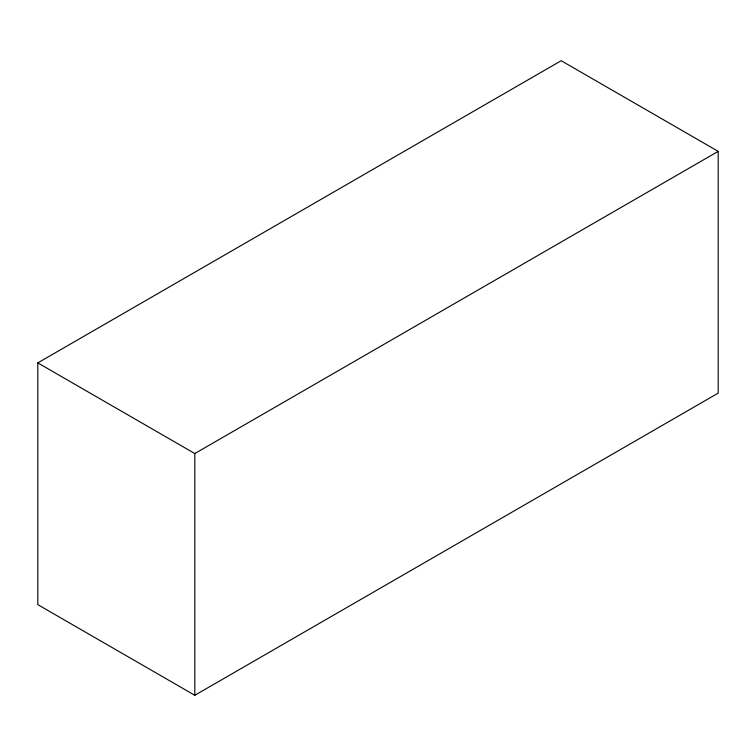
<?xml version="1.0" encoding="UTF-8"?>
<svg xmlns="http://www.w3.org/2000/svg" width="756" height="756" viewBox="0 0 756 756"><rect width="100%" height="100%" fill="white"/><g stroke="black" fill="none" stroke-linecap="round" stroke-linejoin="round"><path stroke-width="1.13" d="M37.8 362.889L561.188 60.716L718.2 151.37L718.2 393.111L194.812 695.284L37.8 604.63L37.8 362.889L194.812 453.543L718.2 151.37M194.812 453.543L194.812 695.284"/></g></svg>
